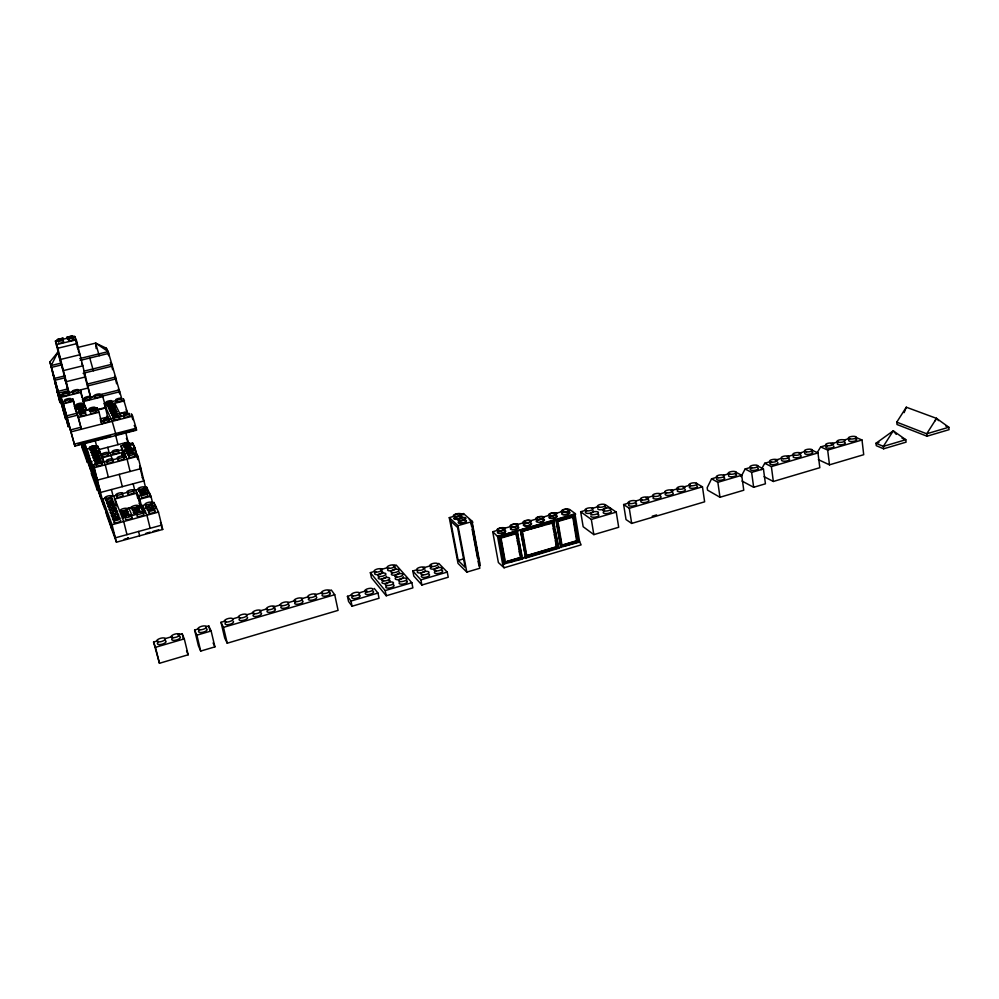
<?xml version="1.0" encoding="UTF-8"?>
<svg xmlns="http://www.w3.org/2000/svg" width="999" height="999" viewBox="0 0 999 999"><rect width="100%" height="100%" fill="white"/><g stroke="black" fill="none" stroke-linecap="round" stroke-linejoin="round"><path stroke-width="1.5" d="M67.707 338.798L73.214 337.912M63.474 340.197L62.512 339.885M58.466 343.007C59.116 344.156 66.034 342.033 63.237 341.596M57.992 341.134C68.194 341.046 60.976 337.55 58.204 341.608M904.145 412.624L906.293 407.217L936.538 418.381L948.813 427.247L949.05 429.67L926.972 436.213L897.027 424.513L896.777 422.152L906.293 407.217M61.264 364.997L60.802 363.174L51.236 365.509L57.792 352.285L60.177 357.317M717.494 477.085L711.575 478.821L707.18 487.674L707.529 490.134L719.992 497.265L743.768 490.222L741.708 475.299L735.264 471.89M741.083 476.648L745.117 469.006L750.986 467.295M761.226 469.655L764.722 463.274L769.205 461.963M816.795 453.346L820.654 446.915L826.585 445.179M83.429 444.98L81.93 447.352L87.263 462.175L89.972 461.476M87.263 462.175L88.624 459.215M91.234 473.239L97.29 490.097L98.726 486.9M938.66 420.616L936.538 418.381L926.71 433.791L926.972 436.213M934.877 420.954L936.538 418.381M549.85 516.958L549.675 517.207A3.484 1.249 -9.3 0 0 549.9 517.832M57.318 392.108L60.027 402.684L49.95 361.888L57.792 352.285L60.802 363.174M72.89 338.074L73.489 337.562L67.657 338.773M67.944 338.611L67.383 339.111L68.382 339.273M94.43 459.552L94.168 459.727A3.347 0.862 -14.2 0 0 95.055 460.576M68.831 340.259C66.446 342.482 77.51 339.111 72.29 339.323M97.964 456.993L98.589 456.693A3.322 0.849 -14.1 0 0 98.139 455.569M652.21 516.221L656.655 514.91M417.12 569.692L412.799 570.966L413.811 576.048L421.903 585.014L448.239 577.222L447.24 572.077L438.748 563.349M374.662 571.378L370.354 572.639L371.403 577.659L386.226 595.766L412.874 587.874L411.85 582.704L396.216 565.097L393.344 565.933M453.546 516.421L449.275 517.644L458.029 563.411L466.82 572.102L479.82 568.256L471.303 522.827L472.602 522.452L472.427 521.478L463.499 513.573L460.651 514.398M157.842 640.771L153.559 642.032L159.453 663.286L188.174 654.782L184.291 638.861L182.13 633.666L177.847 634.927M198.838 628.783L194.605 630.019L198.414 645.791L200.712 651.073L214.91 646.865L211.126 630.993L208.729 625.886L205.906 626.71M225.474 620.991L220.991 622.302L224.713 638.024L227.235 643.206L338.087 610.377L334.727 594.717L331.318 590.034L328.346 590.909M351.91 594.992L347.452 596.316L348.551 601.473L352.085 606.231L379.046 598.251L377.972 593.056L374.238 588.423M586.438 510.077L580.656 511.763L583.166 526.723L593.843 534.627L618.693 527.272L616.246 512.112L605.219 504.595M629.557 502.809L623.626 504.545L626.023 519.555L631.68 523.426L704.632 501.81L702.459 486.813L696.278 483.291M742.032 481.056L753.658 487.287L765.434 483.803L763.436 468.918L756.855 465.571M764.11 476.685L773.338 481.468L819.817 467.694L817.981 452.922L811.026 449.725M818.331 459.64L829.482 464.835L863.71 454.695L862.012 439.997L855.968 437.45M883.628 448.801L906.056 442.157L905.793 439.722L893.256 430.831L875.986 443.269L876.26 445.679L883.628 448.801L883.353 446.353L893.256 430.831L896.265 434.353M506.206 561.638L520.317 557.442L521.066 558.091L505.032 562.262L520.566 557.667L516.158 533.129L500.536 537.687M557.192 547.377L556.406 546.753L526.123 555.731L526.873 556.368L557.192 547.377L552.959 522.927L552.185 522.327L552.709 525.387M562.737 544.88L576.585 540.771L577.385 541.396L562.137 545.916L557.929 521.478L573.264 516.995L577.385 541.396M526.373 555.943L556.668 546.965L552.447 522.527M576.848 540.983L561.613 545.491L560.039 536.338M521.428 558.229L525.924 556.905M575.486 514.323L575.374 513.673L497.564 536.5L575.486 514.323L574.949 513.936L579.595 541.508L581.106 544.88L504.095 567.782L502.672 564.323L522.589 558.99L517.22 531.443L518.568 538.985M509.465 562.312L513.673 561.063M516.483 560.227L520.691 558.978M550.699 550.074L522.09 558.566L522.589 558.99M553.683 549.188L578.871 542.295L573.788 514.947L574.537 519.43M563.311 546.341L579.595 541.508M525.811 558.041L520.467 530.506L525.811 558.041L558.691 548.276L553.496 520.866L554.532 526.86M359.353 592.807L366.795 590.621M878.958 442.382L875.986 443.269L883.353 446.353L905.793 439.722L902.035 438.211M412.799 570.966L420.879 579.857L447.24 572.077M370.354 572.639L385.164 590.584L411.85 582.704M347.452 596.316L350.986 601.036L377.972 593.056M478.996 565.896L480.294 565.521L472.34 523.014L471.029 523.401L471.603 526.436M164.985 638.686L172.128 636.6M232.929 618.818L238.886 617.07M246.341 614.885L253.796 612.712M259.765 610.963L267.22 608.791M273.177 607.042L280.632 604.857M288.087 602.684L295.542 600.499M301.511 598.751L307.467 597.015M314.922 594.83L322.377 592.644M635.489 501.073L641.42 499.338M645.866 498.039L653.284 495.866M659.215 494.13L665.147 492.395M671.078 490.659L678.496 488.499M682.941 487.187L690.359 485.027M723.426 475.349L729.345 473.613M775.174 460.214L781.156 458.466M787.125 456.718L793.094 454.97M799.075 453.221L805.044 451.473M831.031 443.881L836.962 442.145M844.38 439.972L848.825 438.673M422.889 568.006L431.543 565.471M153.559 642.032L155.469 647.315L184.291 638.861M194.605 630.019L196.865 635.164L211.126 630.993M220.991 622.302L223.489 627.36L334.727 594.717M580.656 511.763L591.321 519.43L616.246 512.112M623.626 504.545L629.283 508.291L702.459 486.813M711.575 478.821L717.856 482.305L741.708 475.299M745.117 469.006L751.635 472.39L763.436 468.918M764.722 463.274L771.378 466.595L817.981 452.922M820.654 446.915L827.671 450.074L862.012 439.997M458.166 560.476L465.197 567.382L457.604 527.484L450.636 521.066L458.166 560.476L463.873 558.803M504.095 567.782L498.389 562.549L492.719 531.73L498.626 530.019M504.532 528.296L510.439 526.585M516.358 524.862L523.738 522.727M529.645 521.003L535.551 519.293M542.944 517.145L548.851 515.422M556.231 513.274L562.137 511.563M380.419 569.705L387.6 567.607M592.22 508.391L598.001 506.705M503.971 563.936L498.988 536.763L517.707 531.855M520.954 530.906L554.02 521.266M560.551 547.152L555.906 520.167L574.313 515.334M522.539 534.49L521.99 531.418L543.743 525.074M546.64 524.225L550.998 522.952M558.803 520.679L571.341 517.007M521.066 558.091L516.645 533.541L501.011 538.099L505.506 562.699M521.99 531.418L552.959 522.927M449.275 517.644L457.992 525.624L472.427 521.478M462.387 514.91L463.673 514.535L463.499 513.573M124.213 539.285L128.496 538.099M145.941 533.316L150.187 532.142M153.022 531.368L158.691 529.807M105.419 498.226L102.66 498.963L106.843 515.559L116.433 542.195L162.712 529.47L158.491 512.087L153.908 502.435L151.086 503.196M122.402 518.194L125.287 517.407M131.056 515.846L136.826 514.285M142.595 512.724L145.467 511.938M102.66 498.963L112.038 524.725L158.491 512.087M127.373 508.354L131.781 507.167M126.885 509.178L132.78 507.592M137.2 506.393L140.135 505.606L137.063 493.106L114.91 499.038L116.658 506.006M144.343 512.599L142.595 505.482L145.417 504.72M146.865 507.917L144.018 508.691L145.08 512.986M110.951 496.74L116.658 495.217M122.527 493.656L126.923 492.47M132.805 490.909L138.474 489.385M143.943 487.924L146.678 487.2L150.961 496.203L152.672 503.234M141.196 495.392L138.424 496.141L141.508 508.716M146.741 493.906L149.513 493.169L150.537 497.352M137.775 498.401L135.739 490.122L139.798 499.213L150.961 496.203M97.29 490.097L100.175 489.335M95.742 481.618L96.816 481.343M96.141 482.729L97.215 482.442M97.365 483.166L96.291 483.454L90.897 462.112M98.476 485.876L97.39 486.176L91.084 461.6M92.77 470.267L91.721 470.541L97.752 487.475L98.839 487.187M99.463 489.522L93.244 464.922L94.281 467.707L137.924 456.281L145.604 487.712M92.919 470.979L91.871 471.253L84.54 442.844M93.344 475.024L94.405 474.75M94.555 475.474L93.506 475.749L88.199 454.77M87.363 458.516L88.387 458.254M99.75 455.532L102.71 454.757M107.155 453.608L113.074 452.06M118.956 450.537L121.903 449.762M83.367 444.53L82.38 444.78L87.7 459.74L88.724 459.465M123.901 445.192L121.016 445.954L123.389 451.136L126.036 450.387M131.369 449.001L134.028 448.314L137.924 456.281M124.875 457.167L123.376 451.086L126.324 450.374M130.707 449.225L135.102 448.076L135.29 448.838L134.228 449.113M100.774 458.129L123.064 452.31M134.278 449.612L135.34 449.338L137.787 459.615M90.709 461.6L91.796 461.326M90.872 462.35L91.945 462.075M127.273 453.034L124.588 453.733L125.262 456.443M96.628 464.011A3.397 0.887 -14.2 0 1 97.552 462.237A3.397 0.887 -14.2 0 1 101.96 462.2A3.397 0.887 -14.2 0 1 96.628 464.011L92.158 465.209L93.382 465.434M101.149 462.862L107.03 461.313M112.812 459.802L118.594 458.291M122.927 457.167L125.824 456.406M93.406 465.671L92.308 465.959L97.752 487.475M93.556 466.421L92.47 466.708L86.376 450.099M83.429 447.652L84.415 447.39M85.302 448.351L83.754 448.826L82.68 444.592M90.597 448.114L86.276 449.225L92.283 465.721M94.93 446.99L97.815 446.241L105.245 464.835L108.354 477.222M86.401 449.725L87.45 449.45M86.613 450.487L87.675 450.212M99.001 449.575L128.122 442.02L125.624 431.868M129.683 443.693L132.58 442.944L135.102 448.076M86.264 455.494L87.275 455.232M131.706 443.968L132.755 443.693L135.29 448.838M87.425 455.931L86.426 456.193L83.079 442.907M88.549 456.031L89.61 455.756M132.018 444.967L133.067 444.692M65.597 400.861L62.675 401.586L74.388 444.118L136.176 428.221L136.651 430.169L74.888 446.091L70.217 429.47M78.272 444.667L110.951 436.251M118.019 434.428L134.365 430.219M82.53 445.479L83.516 445.217M100.899 421.653L103.821 420.904M108.204 419.792L114.023 418.306M118.369 417.207L124.151 415.721M70.542 429.907L80.894 427.272L72.89 399.038L69.967 399.762M136.176 428.221L132.58 416.158L71.041 431.868L66.434 415.472M75.4 409.54L78.409 417.47L99.038 412.237L101.96 423.976L100.449 420.492M119.193 413.561L125.05 412.075M100.137 418.893L107.717 416.97M119.693 413.923L127.223 412.013L123.389 398.738L123.851 401.598M74.138 406.231L77.01 405.507M81.306 404.433L84.178 403.708L80.432 390.172L81.955 397.552M74.987 408.416L77.86 407.692M82.18 406.605L85.065 405.881L86.151 410.189M103.884 403.646L106.893 402.897M111.389 401.76L115.884 400.624M76.673 412.887L79.595 412.15M83.953 411.051L89.773 409.578M94.143 408.479L97.053 407.742L99.038 412.237M104.883 405.769L107.892 405.007M111.925 403.996L124.488 400.824M66.733 415.809L77.035 413.211M97.815 409.478L103.771 407.967M77.535 415.159L67.233 417.769L62.675 401.586M97.115 410.139L105.944 407.904L102.148 394.493L99.213 395.229M63.287 394.443L60.427 395.154L61.164 397.277L81.294 392.245M63.449 403.783L73.714 401.211M95.142 395.979L90.622 397.115L87.462 385.976L115.996 378.883L121.766 398.726M99.663 394.842L119.256 389.935M83.104 399.275L86.026 398.539M90.422 397.44L94.818 396.341M102.11 396.178L119.705 391.758L118.319 389.135M83.966 401.398L103.134 396.578M50.412 363.686L58.192 391.308L67.82 388.911L69.056 393.544M114.635 376.361L115.996 378.883L115.547 377.06L87 384.153L84.253 374.488M68.294 390.746L58.666 393.131L54.495 378.271M68.044 390.085L69.043 392.744L73.501 391.645M77.947 390.534L88.324 387.949L87.175 385.339M68.993 393.019L73.289 391.945M54.708 378.359L64.997 375.824M84.103 371.116L111.863 364.285L115.547 377.06M65.459 377.647L55.17 380.182L52.522 372.652M83.092 373.301L112.313 366.109L110.327 362.487M51.698 367.332L61.95 364.835M80.245 360.364L108.654 353.421L111.863 364.285M79.795 358.541L108.204 351.611L108.654 353.421L106.281 348.176L95.629 343.119L77.472 347.515M58.404 340.334L55.432 341.046L56.818 344.505L76.299 339.81L90.734 397.565M62.837 339.273L67.283 338.199M71.728 337.138L74.688 336.426L76.299 339.81M69.018 339.21L69.743 339.086M92.582 452.559L92.02 452.597A3.284 0.824 -14.1 0 1 91.608 451.486M99.413 458.254L99.763 458.266A3.347 0.862 -14.2 0 1 100.087 459.078M945.903 426.173L948.813 427.247L926.71 433.791L896.777 422.152M96.179 348.564L95.629 343.119L108.204 351.611L106.281 348.176M569.53 509.415L575.374 513.673M578.871 542.295L575.049 522.427M576.798 542.045L572.727 516.608M558.691 548.276L555.057 529.857M515.909 532.917L516.645 533.541M492.719 531.73L498.039 536.913M469.255 519.48L472.602 522.452M132.58 416.158L131.381 413.886L132.792 419.667M126.111 409.877L127.223 412.013M134.203 425.462L136.039 428.996M121.279 416.458L114.723 403.284L115.759 407.48M133.629 445.854L135.34 449.338M134.228 447.827L135.589 450.586M126.374 438.399L128.122 442.02M142.333 477.522L143.943 480.906L100.524 492.457L99.001 488.249M75.612 340.11L77.223 343.544L57.767 348.239L56.381 344.742M160.414 522.477L161.663 525.137L115.335 537.837L105.807 511.426M104.445 404.695L112.2 421.353L116.196 435.439M161.488 526.823L162.712 529.47M78.372 351.149L80.02 354.707L60.602 359.44L59.178 355.819M213.099 642.944L214.91 646.865M107.218 415.884L108.978 419.705M123.376 451.086L127.073 459.115L130.107 471.478M121.753 448.514L124.763 457.117M81.681 363.386L82.792 365.834L63.424 370.579L61.975 366.833M123.364 456.593L121.603 452.697L122.328 455.644M84.44 374.375L85.564 376.91L66.246 381.68L64.76 377.822L67.82 388.911M142.595 505.482L146.94 515.234L150.15 528.296M139.236 503.558L142.907 511.863L139.798 499.213M110.127 452.834L111.95 458.354M128.996 508.291L131.893 515.309M186.526 650.799L188.174 654.782M82.43 399.438L86.888 410.314M98.514 448.738L103.896 462.225M113.724 496.003L123.714 521.54L126.985 534.64M96.366 477.247L97.415 480.119L140.934 468.618L139.598 465.859L142.582 478.071M84.815 448.476L86.476 453.034M89.211 461.401L90.235 464.223M81.506 443.544L82.917 447.427L82.218 444.705M92.645 474.35L85.839 455.532L86.463 457.979M97.84 488.736L103.634 504.757M81.481 444.505L83.354 449.725M86.776 459.203L93.194 477.023M96.803 487.025L104.67 508.841L94.281 467.707M49.95 361.888L51.236 365.509M54.608 381.481L55.932 385.277L53.172 374.5M60.427 395.154L64.098 408.753L61.164 397.277M56.656 390.184L57.992 394.056L55.27 383.366M61.463 404.108L65.734 419.343L57.967 391.133M62.587 404.408L66.234 417.944L63.337 406.568M95.629 343.119L99.226 355.719M89.785 358.029L93.382 370.766M74.388 444.118L74.888 446.091M65.472 415.721L68.344 426.985L64.71 413.524M62.188 406.193L58.192 391.308M51.049 365.497L53.834 376.373M110.439 524.263L111.513 528.508M94.218 470.554L95.342 475.012M99.363 492.944L100.375 496.928M88.012 451.461L96.104 482.917M87.949 454.108L93.257 475.062M78.409 417.47L81.381 429.233M84.715 442.395L92.432 472.902M84.091 442.644L88.137 458.316L83.841 442.707M72.89 399.038L75.824 410.639M89.41 465.409L90.36 469.18M83.304 442.382L87.7 459.74M82.53 443.781L83.966 449.425M56.818 344.505L69.043 392.744M55.432 341.046L67.545 388.761M64.723 378.646L65.422 381.368M111.438 489.56L113.149 496.378M97.815 446.241L99.663 453.646M94.992 439.747L96.828 447.028M83.304 401.561L84.728 407.23M112.038 524.725L116.433 542.195M107.78 447.29L109.216 453.096M97.053 407.742L97.777 410.639M155.469 647.315L159.453 663.286M74.688 336.426L78.034 349.775M121.016 445.954L123.926 457.305M115.447 434.478L117.969 444.655M138.586 531.456L139.66 535.814M105.282 407.155L108.404 419.767M119.256 474.35L122.315 486.663M111.314 364.285L112.637 369.692M107.68 351.685L108.679 355.731M133.142 483.778L134.815 490.584M155.419 505.606L156.119 508.466M153.908 502.435L154.945 506.693M146.678 487.2L147.69 491.321M182.13 633.666L183.529 639.41M135.302 450.936L136.638 456.356M132.58 442.944L132.755 443.693M118.656 389.785L119.655 393.856M115.297 378.334L116.633 383.753M196.865 635.164L200.712 651.073M208.729 625.886L209.765 630.182M223.489 627.36L227.235 643.206M350.986 601.036L352.085 606.231M385.164 590.584L386.226 595.766M420.879 579.857L421.903 585.014M457.992 525.624L466.82 572.102M472.252 524.562L475.586 542.382M476.148 545.354L479.483 563.161M472.165 529.47L477.572 558.316M478.146 561.351L478.721 564.385M501.061 540.584L501.598 543.468M502.122 546.366L504.495 559.378M505.032 562.262L504.982 563.111M499.475 537.187L504.445 564.373M497.564 536.5L502.672 564.323M523.089 537.549L524.463 545.217M524.999 548.276L525.549 551.348M519.118 541.995L521.553 555.556M516.183 534.453L516.733 537.524M517.295 540.584L517.844 543.656M519.218 551.311L519.767 554.383M522.489 531.83L526.873 556.368M557.929 524.125L559.502 533.291M556.431 520.554L561.076 547.577M553.246 528.434L553.771 531.493M554.295 534.54L554.82 537.599M555.357 540.646L556.406 546.753M591.321 519.43L593.843 534.627M629.283 508.291L631.68 523.426M717.856 482.305L719.992 497.265M751.635 472.39L753.658 487.287M771.378 466.595L773.338 481.468M827.671 450.074L829.482 464.835M442.008 570.329A4.196 1.586 -11.2 0 1 441.358 572.514A4.196 1.586 -11.2 0 1 436.051 573.513A4.196 1.586 -11.2 0 1 434.877 571.678M438.249 566.271A4.158 1.561 -11.2 0 1 436.263 568.506A4.158 1.561 -11.2 0 1 431.118 568.943A4.158 1.561 -11.2 0 1 431.331 566.858M428.908 574.2A4.208 1.598 -11.4 0 1 427.934 576.523A4.208 1.598 -11.4 0 1 422.365 577.285A4.208 1.598 -11.4 0 1 422.377 575.087M425.237 570.092A4.171 1.573 -11.4 0 1 420.954 572.902A4.171 1.573 -11.4 0 1 417.694 571.116M833.753 446.078A4.058 1.324 -5.7 0 1 831.705 447.839A4.058 1.324 -5.7 0 1 826.648 447.902A4.058 1.324 -5.7 0 1 826.947 446.153M855.419 438.923A4.058 1.311 -5.5 0 1 856.106 440.547A4.058 1.311 -5.5 0 1 851.148 441.471A4.058 1.311 -5.5 0 1 848.763 440.172M844.729 442.457A4.058 1.324 -5.6 0 1 844.018 444.205A4.058 1.324 -5.6 0 1 838.835 444.73A4.058 1.324 -5.6 0 1 837.749 443.156M757.779 467.932A4.058 1.374 -6.6 0 1 756.805 469.78A4.058 1.374 -6.6 0 1 751.61 470.279A4.058 1.374 -6.6 0 1 750.798 468.606M95.38 411.363A3.184 0.737 -13.7 0 1 96.104 412.15A3.184 0.737 -13.7 0 1 92.37 413.349A3.184 0.737 -13.7 0 1 90.36 412.974M85.664 413.986A3.184 0.737 -13.8 0 1 85.115 415.122A3.184 0.737 -13.8 0 1 80.931 416.046A3.184 0.737 -13.8 0 1 80.757 415.072M84.59 412.662A3.172 0.724 -13.8 0 1 83.279 413.186M80.245 413.761A3.172 0.724 -13.8 0 1 79.433 413.062M84.203 411.7A3.172 0.724 -13.8 0 1 85.265 412.15M95.33 409.215A3.159 0.724 -13.7 0 1 94.818 410.077M92.732 410.814A3.159 0.724 -13.7 0 1 91.159 411.113M90.484 411.163A3.159 0.724 -13.7 0 1 90.085 410.214M78.334 391.496A3.097 0.674 -13.6 0 1 77.785 392.545A3.097 0.674 -13.6 0 1 73.714 393.431A3.097 0.674 -13.6 0 1 73.564 392.545M68.319 393.993A3.109 0.674 -13.7 0 1 67.745 395.042A3.109 0.674 -13.7 0 1 63.661 395.941A3.109 0.674 -13.7 0 1 63.524 395.042M121.441 400.05A3.009 0.687 -13.4 0 1 121.016 401.099A3.009 0.687 -13.4 0 1 117.045 401.973A3.009 0.687 -13.4 0 1 116.783 401.074M111.176 402.485A3.022 0.687 -13.5 0 1 112.013 403.134M110.377 403.883A3.022 0.687 -13.5 0 1 109.628 404.096M107.467 404.433A3.022 0.687 -13.5 0 1 106.418 404.008M100.487 395.891A3.059 0.674 -13.5 0 1 99.226 397.028A3.059 0.674 -13.5 0 1 95.442 397.739A3.059 0.674 -13.5 0 1 95.417 396.853M89.723 398.276A3.059 0.674 -13.6 0 1 90.11 399.175A3.059 0.674 -13.6 0 1 85.902 400.237A3.059 0.674 -13.6 0 1 85.527 399.338M82.418 407.242A3.134 0.712 -13.7 0 1 82.792 408.179M80.719 408.916A3.134 0.712 -13.7 0 1 79.932 409.091M78.496 409.265A3.134 0.712 -13.7 0 1 78.134 408.329M83.304 409.453A3.147 0.712 -13.8 0 1 84.116 410.139M82.393 410.926A3.147 0.712 -13.8 0 1 81.606 411.151M79.371 411.501A3.147 0.712 -13.8 0 1 78.322 411.039M82.442 405.157A3.109 0.699 -13.7 0 1 81.918 405.981M78.309 407.005A3.109 0.699 -13.7 0 1 77.285 406.131M81.543 405.057A3.109 0.699 -13.7 0 1 82.08 405.07M109.44 420.567A3.159 0.749 -13.7 0 1 108.142 421.803A3.159 0.749 -13.7 0 1 104.233 422.54A3.159 0.749 -13.7 0 1 104.183 421.553M119.231 417.882A3.159 0.749 -13.6 0 1 118.781 419.018A3.159 0.749 -13.6 0 1 114.635 419.942A3.159 0.749 -13.6 0 1 114.361 418.956M129.37 415.297A3.147 0.749 -13.5 0 1 128.946 416.421A3.147 0.749 -13.5 0 1 124.813 417.345A3.147 0.749 -13.5 0 1 124.525 416.371M70.18 400.399A3.172 0.699 -13.7 0 1 70.692 401.236A3.172 0.699 -13.7 0 1 66.621 402.385A3.172 0.699 -13.7 0 1 65.41 401.735M115.934 411.126A3.097 0.724 -13.6 0 1 115.847 412.05M113.024 412.962A3.097 0.724 -13.6 0 1 112.275 413.074M111.601 413.124A3.097 0.724 -13.6 0 1 111.151 412.187M118.494 415.684A3.134 0.737 -13.6 0 1 118.444 416.283M117.457 416.82A3.134 0.737 -13.6 0 1 116.758 417.07M114.423 417.594A3.134 0.737 -13.6 0 1 113.287 416.67M117.395 413.436A3.122 0.737 -13.6 0 1 117.345 414.023M115.659 414.81A3.122 0.737 -13.6 0 1 114.897 415.022M112.113 415.359A3.122 0.737 -13.6 0 1 112.213 414.423M114.311 408.916A3.084 0.712 -13.6 0 1 114.198 410.102M111.214 410.864A3.084 0.712 -13.6 0 1 110.102 409.99M113.137 407.929A3.059 0.699 -13.5 0 1 112.462 408.166M110.177 408.678A3.059 0.699 -13.5 0 1 108.666 408.067M113.262 406.743A3.059 0.699 -13.5 0 1 114.323 407.18M108.479 406.568A3.047 0.699 -13.5 0 1 107.43 406.143M112.213 404.607A3.047 0.699 -13.5 0 1 113.274 405.032M466.246 520.604A4.208 1.474 -10.7 0 1 464.323 522.714A4.208 1.474 -10.7 0 1 459.09 523.201A4.208 1.474 -10.7 0 1 459.215 521.253M461.338 516.371A4.171 1.449 -10.7 0 1 461.6 517.807M461.014 518.219A4.171 1.449 -10.7 0 1 456.093 519.38A4.171 1.449 -10.7 0 1 453.896 518.131M465.771 521.078A3.509 1.236 -10.7 0 1 463.436 522.727M462.549 522.939A3.509 1.236 -10.7 0 1 460.052 523.039M459.053 522.664A3.509 1.236 -10.7 0 1 458.941 522.04M460.414 521.003A3.509 1.236 -10.7 0 1 463.848 520.354M461.163 516.82A3.472 1.211 -10.7 0 1 460.989 517.794M458.141 518.956A3.472 1.211 -10.7 0 1 454.57 518.069M456.031 517.045A3.472 1.211 -10.7 0 1 459.44 516.408M96.653 450.362A3.284 0.824 -14.1 0 1 96.965 451.136M92.944 450.924A3.284 0.824 -14.1 0 1 94.593 450.499M94.992 451.91A2.735 0.687 -14.1 0 1 94.306 452.11M93.132 451.011A2.735 0.687 -14.1 0 1 94.505 450.661M96.553 450.624A2.735 0.687 -14.1 0 1 96.678 450.961M95.554 457.717A3.322 0.849 -14.1 0 1 94.743 457.842L94.031 457.879A3.322 0.849 -14.1 0 1 93.594 456.755M95.779 455.919A3.322 0.849 -14.1 0 1 97.427 455.619M95.242 459.128A3.347 0.862 -14.2 0 1 97.652 458.404M99.326 458.466A2.785 0.724 -14.2 0 1 99.588 459.14M98.077 459.877A2.785 0.724 -14.2 0 1 97.378 460.077M95.392 460.377A2.785 0.724 -14.2 0 1 94.418 460.114M96.179 458.941A2.785 0.724 -14.2 0 1 97.565 458.578M97.103 452.934A3.309 0.837 -14.1 0 1 97.54 454.046M95.367 454.87A3.309 0.837 -14.1 0 1 94.53 455.057M93.731 455.169A3.309 0.837 -14.1 0 1 92.595 454.108M95.604 453.096A3.309 0.837 -14.1 0 1 96.404 452.972M95.542 448.052A2.722 0.687 -14.1 0 1 95.467 448.613M95.105 448.851A2.722 0.687 -14.1 0 1 94.593 449.1M91.371 449.812A2.722 0.687 -14.1 0 1 90.659 449.15M93.506 448.089A2.722 0.687 -14.1 0 1 94.168 447.989M100.25 460.939A3.372 0.874 -14.2 0 1 100.699 462.1M96.091 463.311A3.372 0.874 -14.2 0 1 95.192 462.45M95.642 447.789A3.259 0.824 -14.1 0 1 94.905 449.138M92.532 449.837A3.259 0.824 -14.1 0 1 90.085 449.875A3.259 0.824 -14.1 0 1 90.622 448.913M92.77 448.114A3.259 0.824 -14.1 0 1 94.381 447.802M98.277 455.781A2.772 0.712 -14.1 0 1 98.539 456.456M95.829 456.056A2.772 0.712 -14.1 0 1 97.203 455.794M97.24 453.146A2.747 0.699 -14.1 0 1 97.502 453.808M95.317 454.732A2.747 0.699 -14.1 0 1 94.618 454.895M100.387 461.176A2.81 0.724 -14.2 0 1 100.275 462.112M98.439 462.812A2.81 0.724 -14.2 0 1 97.727 462.974M96.441 463.111A2.81 0.724 -14.2 0 1 95.954 463.086M131.331 449.862A3.322 0.862 -13.8 0 1 131.868 450.974M129.708 451.798A3.322 0.862 -13.8 0 1 128.859 451.985M127.323 452.16A3.322 0.862 -13.8 0 1 126.798 451.036M133.179 452.535A3.334 0.874 -13.8 0 1 132.53 453.933M129.296 454.77A3.334 0.874 -13.8 0 1 127.61 453.983M134.478 455.207A3.359 0.887 -13.9 0 1 134.028 456.518A3.359 0.887 -13.9 0 1 129.62 457.517A3.359 0.887 -13.9 0 1 129.296 456.368M130.082 447.302A3.297 0.849 -13.8 0 1 131.044 448.114M126.111 449.575A3.297 0.849 -13.8 0 1 125.162 448.763M126.199 448.176A3.297 0.849 -13.8 0 1 128.571 447.477M129.433 444.767A3.272 0.837 -13.8 0 1 128.784 446.116M126.411 446.815A3.272 0.837 -13.8 0 1 123.913 446.853A3.272 0.837 -13.8 0 1 124.388 445.891M126.511 445.092A3.272 0.837 -13.8 0 1 128.147 444.78M129.083 448.888A2.747 0.699 -13.8 0 1 128.409 449.088M126.436 449.388A2.747 0.699 -13.8 0 1 125.449 449.138M127.123 447.989A2.747 0.699 -13.8 0 1 128.496 447.639M130.245 447.515A2.747 0.699 -13.8 0 1 130.744 447.939M129.346 445.03A2.722 0.699 -13.8 0 1 129.321 445.591M128.958 445.829A2.722 0.699 -13.8 0 1 128.459 446.078M125.225 446.803A2.722 0.699 -13.8 0 1 124.438 446.128M127.273 445.067A2.722 0.699 -13.8 0 1 128.521 444.93M112.213 460.839A3.384 0.887 -14.1 0 1 112.7 462A3.384 0.887 -14.1 0 1 108.079 463.211A3.384 0.887 -14.1 0 1 107.592 462.05M123.651 458.029A3.372 0.887 -14 0 1 123.189 459.365A3.372 0.887 -14 0 1 118.756 460.364A3.372 0.887 -14 0 1 118.469 459.203M101.324 463.686A3.397 0.887 -14.2 0 1 101.773 464.86A3.397 0.887 -14.2 0 1 97.14 466.083A3.397 0.887 -14.2 0 1 96.691 464.897M118.369 451.685A3.209 0.824 -13.9 0 1 117.907 452.934A3.209 0.824 -13.9 0 1 113.686 453.883A3.209 0.824 -13.9 0 1 113.424 452.797M108.404 454.483A3.222 0.824 -14.1 0 1 105.794 456.243A3.222 0.824 -14.1 0 1 102.385 456.056M777.784 462.475A4.058 1.361 -6.4 0 1 775.586 464.298A4.058 1.361 -6.4 0 1 770.566 464.323A4.058 1.361 -6.4 0 1 771.041 462.525M788.386 458.553A4.058 1.361 -6.2 0 1 788.86 460.252A4.058 1.361 -6.2 0 1 783.853 461.201A4.058 1.361 -6.2 0 1 781.643 459.827M811.525 451.785A4.058 1.336 -6 0 1 812.075 453.446A4.058 1.336 -6 0 1 807.08 454.395A4.058 1.336 -6 0 1 804.807 453.047M800.636 455.382A4.058 1.349 -6.1 0 1 799.787 457.18A4.058 1.349 -6.1 0 1 794.592 457.692A4.058 1.349 -6.1 0 1 793.643 456.068M735.489 474.05A4.071 1.386 -6.8 0 1 735.801 475.811A4.071 1.386 -6.8 0 1 730.731 476.773A4.071 1.386 -6.8 0 1 728.683 475.337M723.626 477.522A4.071 1.399 -7 0 1 723.9 479.308A4.071 1.399 -7 0 1 718.83 480.257A4.071 1.399 -7 0 1 716.807 478.808M672.839 492.819A4.083 1.436 -7.7 0 1 671.603 494.767A4.083 1.436 -7.7 0 1 666.395 495.254A4.083 1.436 -7.7 0 1 665.846 493.469M696.952 485.751A4.083 1.424 -7.3 0 1 695.791 487.674A4.083 1.424 -7.3 0 1 690.596 488.161A4.083 1.424 -7.3 0 1 689.959 486.413M684.927 489.273A4.083 1.424 -7.5 0 1 683.716 491.208A4.083 1.424 -7.5 0 1 678.521 491.708A4.083 1.424 -7.5 0 1 677.921 489.935M660.701 496.366A4.083 1.436 -7.8 0 1 659.427 498.339A4.083 1.436 -7.8 0 1 654.22 498.826A4.083 1.436 -7.8 0 1 653.708 497.027M647.939 499.687A4.096 1.449 -8 0 1 647.976 501.573A4.096 1.449 -8 0 1 642.832 502.534A4.096 1.449 -8 0 1 641.033 500.986M635.701 503.271A4.096 1.461 -8.2 0 1 635.701 505.169A4.096 1.461 -8.2 0 1 630.544 506.131A4.096 1.461 -8.2 0 1 628.783 504.582M610.976 510.939A4.108 1.474 -8.5 0 1 609.54 512.962A4.108 1.474 -8.5 0 1 604.345 513.436A4.108 1.474 -8.5 0 1 603.983 511.575M598.026 514.31A4.108 1.486 -8.7 0 1 595.978 516.958A4.108 1.486 -8.7 0 1 590.809 516.033M593.181 510.764A4.083 1.461 -8.8 0 1 593.231 511.888M592.719 512.287A4.083 1.461 -8.8 0 1 587.512 513.399A4.083 1.461 -8.8 0 1 585.726 511.813M604.944 506.918A4.071 1.449 -8.6 0 1 602.934 509.502A4.071 1.449 -8.6 0 1 597.789 508.616M510.764 528.059A4.196 1.511 -9.9 0 0 512.837 529.782A4.196 1.511 -9.9 0 0 518.319 528.184L518.631 527.747A4.196 1.511 -9.9 0 0 517.907 526.71M517.957 527.809A3.496 1.261 -9.9 0 1 517.22 528.521M516.558 528.858A3.496 1.261 -9.9 0 1 511.301 529.058M514.198 526.898A3.496 1.261 -9.9 0 1 516.733 526.798M537.062 520.154A4.183 1.498 -9.5 0 0 538.174 522.24A4.183 1.498 -9.5 0 0 544.093 520.666L544.393 520.242A4.183 1.498 -9.5 0 0 544.143 519.505M556.918 515.784A4.183 1.498 -9.3 0 1 556.343 517.357A4.183 1.498 -9.3 0 1 552.509 518.481L551.473 518.518A4.183 1.498 -9.3 0 1 549.288 516.858M556.281 515.971A3.484 1.249 -9.3 0 1 555.506 517.457A3.484 1.249 -9.3 0 1 551.748 518.256L550.961 518.194A3.484 1.249 -9.3 0 1 550.337 518.044M551.798 515.921A3.484 1.249 -9.3 0 1 555.207 515.609M530.781 522.964A4.196 1.511 -9.7 0 1 530.169 525.112A4.196 1.511 -9.7 0 1 524.575 525.886A4.196 1.511 -9.7 0 1 524.225 523.876M504.72 531.943A3.509 1.274 -10.1 0 1 501.885 533.129A3.509 1.274 -10.1 0 1 498.751 533.066M500.387 530.869A3.509 1.274 -10.1 0 1 503.783 530.556M505.019 531.243A3.509 1.274 -10.1 0 1 504.994 531.58M569.093 511.813A4.171 1.486 -9.2 0 1 568.868 513.786A4.171 1.486 -9.2 0 1 563.611 514.772A4.171 1.486 -9.2 0 1 562.012 513.149M504.97 530.481A4.208 1.523 -10.1 0 1 504.52 532.529A4.208 1.523 -10.1 0 1 499.2 533.528A4.208 1.523 -10.1 0 1 497.814 531.83M543.718 519.98A3.484 1.249 -9.5 0 1 540.696 521.828M536.875 521.266A3.484 1.249 -9.5 0 1 536.888 520.929M538.249 519.905A3.484 1.249 -9.5 0 1 541.658 519.268M530.856 524.05A3.496 1.261 -9.7 0 1 530.132 524.762M529.482 525.087A3.496 1.261 -9.7 0 1 526.048 525.736A3.496 1.261 -9.7 0 1 524.013 525.012M524.762 523.963A3.496 1.261 -9.7 0 1 527.971 523.026M569.005 512.262A3.472 1.236 -9.2 0 1 567.145 514.16A3.472 1.236 -9.2 0 1 562.649 514.11M565.372 512.012A3.472 1.236 -9.2 0 1 568.543 512.05M147.352 494.942A3.459 0.999 -14.2 0 1 145.529 496.965A3.459 0.999 -14.2 0 1 141.334 496.803M144.543 488.936A3.409 0.962 -14.1 0 1 144.518 490.147M143.144 490.771A3.409 0.962 -14.1 0 1 142.308 491.033M140.597 491.358A3.409 0.962 -14.1 0 1 139.273 490.134M145.317 491.87A3.434 0.987 -14.1 0 1 145.916 493.144M145.292 493.481A3.434 0.987 -14.1 0 1 143.694 494.043M141.97 494.368A3.434 0.987 -14.1 0 1 140.197 493.456M151.086 504.22A3.534 1.036 -14.2 0 1 151.074 505.919M149.425 506.505A3.534 1.036 -14.2 0 1 146.004 506.768A3.534 1.036 -14.2 0 1 146.266 505.519M153.209 507.467A3.559 1.049 -14.2 0 1 152.572 509.128M150.911 509.727A3.559 1.049 -14.2 0 1 150.012 509.94M149.138 510.064A3.559 1.049 -14.2 0 1 147.278 509.078M154.083 510.651A3.584 1.061 -14.3 0 1 154.733 512.05A3.584 1.061 -14.3 0 1 149.838 513.374A3.584 1.061 -14.3 0 1 149.213 511.975M122.54 494.817A3.434 0.974 -14.4 0 1 122.053 496.278A3.434 0.974 -14.4 0 1 117.545 497.302A3.434 0.974 -14.4 0 1 117.245 496.028M133.554 491.87A3.422 0.974 -14.2 0 1 133.104 493.319A3.422 0.974 -14.2 0 1 128.609 494.343A3.422 0.974 -14.2 0 1 128.284 493.069M131.668 516.97A3.609 1.074 -14.5 0 1 129.708 519.155A3.609 1.074 -14.5 0 1 125.399 518.943M143.219 513.836A3.596 1.074 -14.4 0 1 142.994 515.297A3.596 1.074 -14.4 0 1 138.536 516.508A3.596 1.074 -14.4 0 1 137.225 515.459M128.234 537.924A2.398 0.737 -14.7 0 1 127.647 538.111M138.399 507.542A3.447 1.011 -14.4 0 1 137.3 509.003M135.702 509.577A3.447 1.011 -14.4 0 1 132.617 509.89A3.447 1.011 -14.4 0 1 132.218 508.953M137 514.023A3.484 1.036 -14.4 0 1 134.091 513.598A3.484 1.036 -14.4 0 1 137.363 511.825A3.484 1.036 -14.4 0 1 140.847 511.95M140.222 506.905A2.273 0.662 -14.3 0 1 139.648 507.03M139.223 505.819A2.273 0.662 -14.3 0 1 139.785 505.644M126.299 510.339A3.459 1.011 -14.5 0 1 126.211 512.012M124.588 512.587A3.459 1.011 -14.5 0 1 121.279 512.837A3.459 1.011 -14.5 0 1 121.591 511.613M139.323 510.526A3.459 1.024 -14.4 0 1 139.298 511.813M137.05 512.737A3.459 1.024 -14.4 0 1 136.164 512.937M135.315 513.061A3.459 1.024 -14.4 0 1 133.541 512.1M128.184 513.548A3.472 1.024 -14.5 0 1 128.122 514.847M126.723 515.496A3.472 1.024 -14.5 0 1 124.987 515.971M124.138 516.096A3.472 1.024 -14.5 0 1 122.39 515.122M129.358 515.596A3.496 1.036 -14.5 0 1 128.908 515.946M126.636 516.87A3.496 1.036 -14.5 0 1 122.865 516.82A3.496 1.036 -14.5 0 1 125.849 514.947A3.496 1.036 -14.5 0 1 129.62 514.997M120.517 520.267A3.621 1.074 -14.7 0 1 119.068 521.953A3.621 1.074 -14.7 0 1 114.598 522.802A3.621 1.074 -14.7 0 1 114.51 521.403M118.157 516.733A3.596 1.061 -14.6 0 1 119.331 517.619A3.596 1.061 -14.6 0 1 116.359 519.093M115.447 519.305A3.596 1.061 -14.6 0 1 112.725 519.268A3.596 1.061 -14.6 0 1 113.262 518.056M117.532 513.511A3.571 1.049 -14.6 0 1 117.432 514.835M115.11 515.784A3.571 1.049 -14.6 0 1 114.198 515.996M113.337 516.121A3.571 1.049 -14.6 0 1 111.563 515.122M116.284 510.277A3.546 1.024 -14.6 0 1 115.534 511.938M112.974 512.737A3.546 1.024 -14.6 0 1 110.365 511.875M111.476 497.777A3.447 0.974 -14.5 0 1 111.376 499.025M107.405 500.249A3.447 0.974 -14.5 0 1 106.169 498.988M112.65 500.836A3.472 0.987 -14.5 0 1 112.55 502.097M111.139 502.747A3.472 0.987 -14.5 0 1 110.277 503.009M108.554 503.334A3.472 0.987 -14.5 0 1 107.318 502.06M115.484 507.217A3.521 1.011 -14.6 0 1 113.524 509.04M111.763 509.515A3.521 1.011 -14.6 0 1 109.178 508.666M114.273 504.07A3.496 0.999 -14.5 0 1 114.211 504.882M113.099 505.556A3.496 0.999 -14.5 0 1 112.325 505.869M110.577 506.343A3.496 0.999 -14.5 0 1 107.942 506.318A3.496 0.999 -14.5 0 1 108.466 505.169M113.237 503.883A3.496 0.999 -14.5 0 1 113.849 503.933M382.142 571.478A4.133 1.536 -12.1 0 1 380.744 573.876M379.77 574.225A4.133 1.536 -12.1 0 1 375.474 574.462A4.133 1.536 -12.1 0 1 375.137 572.789M395.104 567.694A4.121 1.536 -11.9 0 1 393.743 570.079M392.769 570.417A4.121 1.536 -11.9 0 1 388.486 570.666A4.121 1.536 -11.9 0 1 388.099 569.005M398.913 572.027A4.158 1.561 -11.8 0 1 398.139 574.188A4.158 1.561 -11.8 0 1 392.882 575.174A4.158 1.561 -11.8 0 1 391.858 573.351M392.807 584.602A4.233 1.611 -12 0 1 393.169 586.763A4.233 1.611 -12 0 1 387.612 588.099A4.233 1.611 -12 0 1 386.288 586.163M386.288 576.148A4.171 1.561 -12 0 1 384.14 578.409A4.171 1.561 -12 0 1 379.046 578.846A4.171 1.561 -12 0 1 379.433 576.723M407.192 581.218A4.221 1.611 -11.8 0 1 403.334 584.015A4.221 1.611 -11.8 0 1 399.175 582.729M406.056 580.706A4.221 1.611 -11.8 0 1 406.743 580.906M388.973 580.082A4.196 1.586 -12 0 1 388.236 582.767M387.25 583.116A4.196 1.586 -12 0 1 383.241 583.453A4.196 1.586 -12 0 1 382.118 582.105M403.234 576.735A4.196 1.586 -11.8 0 1 398.863 579.582A4.196 1.586 -11.8 0 1 395.679 577.772M358.916 594.942A4.271 1.636 -12.6 0 1 359.153 597.152A4.271 1.636 -12.6 0 1 353.546 598.501A4.271 1.636 -12.6 0 1 352.335 596.515M372.989 591.208A4.258 1.623 -12.3 0 1 372.103 593.481A4.258 1.623 -12.3 0 1 366.733 594.48A4.258 1.623 -12.3 0 1 365.771 592.557M330.294 593.169A4.308 1.623 -13 0 1 326.124 596.041A4.308 1.623 -13 0 1 322.165 594.692M329.245 592.619A4.308 1.623 -13 0 1 329.895 592.844M316.258 596.828A4.321 1.623 -13.2 0 1 315.172 599.15A4.321 1.623 -13.2 0 1 309.74 600.174A4.321 1.623 -13.2 0 1 308.966 598.201M301.923 600.624A4.333 1.636 -13.4 0 1 301.96 602.872A4.333 1.636 -13.4 0 1 296.266 604.233A4.333 1.636 -13.4 0 1 295.254 602.222M288.174 604.645A4.346 1.636 -13.7 0 1 288.399 606.755A4.346 1.636 -13.7 0 1 283.067 608.316A4.346 1.636 -13.7 0 1 281.006 606.743M233.154 621.178A4.408 1.661 -14.6 0 1 229.483 624.425A4.408 1.661 -14.6 0 1 225.25 623.076M247.165 617.07A4.396 1.648 -14.3 0 1 243.556 620.292A4.396 1.648 -14.3 0 1 239.285 618.968M275.362 609.253A4.358 1.648 -13.9 0 1 270.954 612.212A4.358 1.648 -13.9 0 1 267.158 610.801M274.363 608.691A4.358 1.648 -13.9 0 1 274.987 608.915M260.489 612.749A4.383 1.648 -14.1 0 1 260.614 614.897A4.383 1.648 -14.1 0 1 255.232 616.483A4.383 1.648 -14.1 0 1 253.247 614.872M206.169 628.658A4.446 1.673 -15 0 1 205.844 631.056A4.446 1.673 -15 0 1 200.012 632.454A4.446 1.673 -15 0 1 199.338 630.294M165.135 640.671A4.495 1.686 -15.6 0 1 164.935 642.956A4.495 1.686 -15.6 0 1 159.378 644.58A4.495 1.686 -15.6 0 1 157.68 642.856M179.458 636.475A4.483 1.673 -15.4 0 1 179.033 638.91A4.483 1.673 -15.4 0 1 173.164 640.322A4.483 1.673 -15.4 0 1 172.577 638.136M72.702 335.876L66.908 337.262L72.702 335.876M63.049 338.186L57.243 339.585L63.049 338.186M436.176 570.978A4.196 1.586 -11.2 0 0 442.17 568.456A4.196 1.586 -11.2 0 0 435.801 568.256A4.196 1.586 -11.2 0 0 436.176 570.978M423.002 574.862A4.208 1.598 -11.4 0 0 429.046 572.315A4.208 1.598 -11.4 0 0 422.689 572.115A4.208 1.598 -11.4 0 0 423.002 574.862M431.993 566.595A4.171 1.561 -11.2 0 0 437.949 564.098A4.171 1.561 -11.2 0 0 431.63 563.911A4.171 1.561 -11.2 0 0 431.993 566.595M418.918 570.429A4.171 1.561 -11.4 0 0 424.925 567.919A4.171 1.561 -11.4 0 0 418.618 567.732A4.171 1.561 -11.4 0 0 418.918 570.429M827.671 445.691A4.058 1.324 -5.8 0 0 833.628 443.956A4.058 1.324 -5.8 0 0 827.459 443.419A4.058 1.324 -5.8 0 0 827.671 445.691M849.687 438.886A4.058 1.299 -5.5 0 0 856.355 437.624A4.058 1.299 -5.5 0 0 851.198 436.538A4.058 1.299 -5.5 0 0 849.687 438.886M838.273 442.22A4.058 1.311 -5.6 0 0 844.954 440.959A4.058 1.311 -5.6 0 0 839.834 439.86A4.058 1.311 -5.6 0 0 838.273 442.22M751.847 467.882A4.071 1.374 -6.6 0 0 757.966 466.096A4.071 1.374 -6.6 0 0 751.947 465.484A4.071 1.374 -6.6 0 0 751.847 467.882M90.946 411.476A3.184 0.724 -13.7 0 0 95.979 409.865A3.184 0.724 -13.7 0 0 91.833 409.99A3.184 0.724 -13.7 0 0 90.946 411.476M80.644 414.086A3.197 0.724 -13.8 0 0 85.689 412.475A3.197 0.724 -13.8 0 0 81.568 412.587A3.197 0.724 -13.8 0 0 80.644 414.086M79.758 411.8A3.172 0.724 -13.8 0 0 84.778 410.202A3.172 0.724 -13.8 0 0 80.682 410.327A3.172 0.724 -13.8 0 0 79.758 411.8M89.997 409.215A3.159 0.724 -13.7 0 0 94.992 407.629A3.159 0.724 -13.7 0 0 90.884 407.754A3.159 0.724 -13.7 0 0 89.997 409.215M73.427 391.521A3.097 0.662 -13.6 0 0 78.347 389.985A3.097 0.662 -13.6 0 0 74.351 390.134A3.097 0.662 -13.6 0 0 73.427 391.521M63.374 394.018A3.109 0.662 -13.7 0 0 68.307 392.482A3.109 0.662 -13.7 0 0 64.323 392.632A3.109 0.662 -13.7 0 0 63.374 394.018M107.018 402.56A3.022 0.687 -13.5 0 0 111.776 401.036A3.022 0.687 -13.5 0 0 107.805 401.173A3.022 0.687 -13.5 0 0 107.018 402.56M116.783 400.099A3.022 0.687 -13.4 0 0 121.516 398.589A3.022 0.687 -13.4 0 0 117.545 398.726A3.022 0.687 -13.4 0 0 116.783 400.099M85.439 398.339A3.072 0.674 -13.6 0 0 90.285 396.815A3.072 0.674 -13.6 0 0 86.314 396.953A3.072 0.674 -13.6 0 0 85.439 398.339M95.355 395.854A3.059 0.674 -13.5 0 0 100.175 394.33A3.059 0.674 -13.5 0 0 96.191 394.48A3.059 0.674 -13.5 0 0 95.355 395.854M78.884 409.553A3.147 0.712 -13.7 0 0 83.866 407.967A3.147 0.712 -13.7 0 0 79.795 408.091A3.147 0.712 -13.7 0 0 78.884 409.553M78.022 407.33A3.134 0.699 -13.7 0 0 82.979 405.756A3.134 0.699 -13.7 0 0 78.933 405.894A3.134 0.699 -13.7 0 0 78.022 407.33M77.173 405.144A3.109 0.699 -13.7 0 0 82.093 403.584A3.109 0.699 -13.7 0 0 78.084 403.708A3.109 0.699 -13.7 0 0 77.173 405.144M104.146 420.591A3.159 0.749 -13.7 0 0 109.128 418.981A3.159 0.749 -13.7 0 0 104.982 419.093A3.159 0.749 -13.7 0 0 104.146 420.591M114.361 417.994A3.159 0.749 -13.6 0 0 119.318 416.383A3.159 0.749 -13.6 0 0 115.16 416.496A3.159 0.749 -13.6 0 0 114.361 417.994M124.538 415.397A3.147 0.749 -13.5 0 0 129.47 413.798A3.147 0.749 -13.5 0 0 125.312 413.911A3.147 0.749 -13.5 0 0 124.538 415.397M65.697 400.462A3.172 0.687 -13.7 0 0 70.717 398.888A3.172 0.687 -13.7 0 0 66.658 399.026A3.172 0.687 -13.7 0 0 65.697 400.462M111.139 411.213A3.097 0.724 -13.6 0 0 116.009 409.652A3.097 0.724 -13.6 0 0 111.938 409.765A3.097 0.724 -13.6 0 0 111.139 411.213M113.274 415.709A3.134 0.737 -13.6 0 0 118.194 414.11A3.134 0.737 -13.6 0 0 114.073 414.223A3.134 0.737 -13.6 0 0 113.274 415.709M112.2 413.449A3.122 0.724 -13.6 0 0 117.095 411.863A3.122 0.724 -13.6 0 0 112.999 411.988A3.122 0.724 -13.6 0 0 112.2 413.449M109.053 406.843A3.059 0.699 -13.5 0 0 113.861 405.294A3.059 0.699 -13.5 0 0 109.84 405.419A3.059 0.699 -13.5 0 0 109.053 406.843M108.029 404.682A3.047 0.699 -13.5 0 0 112.812 403.159A3.047 0.699 -13.5 0 0 108.816 403.284A3.047 0.699 -13.5 0 0 108.029 404.682M110.09 409.016A3.084 0.712 -13.5 0 0 114.922 407.455A3.084 0.712 -13.5 0 0 110.889 407.58A3.084 0.712 -13.5 0 0 110.09 409.016M455.606 516.745A4.171 1.449 -10.7 0 0 461.526 514.348A4.171 1.449 -10.7 0 0 455.144 514.273A4.171 1.449 -10.7 0 0 455.606 516.745M459.103 520.641A4.208 1.474 -10.7 0 0 465.896 518.693A4.208 1.474 -10.7 0 0 460.489 517.882A4.208 1.474 -10.7 0 0 459.103 520.641M455.906 516.471A3.484 1.211 -10.7 0 0 460.839 514.473A3.484 1.211 -10.7 0 0 455.519 514.423A3.484 1.211 -10.7 0 0 455.906 516.471M459.552 520.379A3.509 1.224 -10.7 0 0 465.209 518.756A3.509 1.224 -10.7 0 0 460.714 518.081A3.509 1.224 -10.7 0 0 459.552 520.379M91.521 450.586A3.284 0.824 -14.1 0 0 96.703 448.863A3.284 0.824 -14.1 0 0 92.432 448.926A3.284 0.824 -14.1 0 0 91.521 450.586M93.519 455.856A3.322 0.849 -14.1 0 0 98.764 454.095A3.322 0.849 -14.1 0 0 94.443 454.145A3.322 0.849 -14.1 0 0 93.519 455.856M94.543 458.541A3.347 0.862 -14.1 0 0 99.813 456.755A3.347 0.862 -14.1 0 0 95.467 456.805A3.347 0.862 -14.1 0 0 94.543 458.541M91.858 450.399A2.735 0.687 -14.1 0 0 96.179 448.963A2.735 0.687 -14.1 0 0 92.62 449.013A2.735 0.687 -14.1 0 0 91.858 450.399M92.52 453.209A3.309 0.837 -14.1 0 0 97.727 451.461A3.309 0.837 -14.1 0 0 93.431 451.523A3.309 0.837 -14.1 0 0 92.52 453.209M93.869 455.656A2.772 0.712 -14.1 0 0 98.239 454.195A2.772 0.712 -14.1 0 0 94.63 454.233A2.772 0.712 -14.1 0 0 93.869 455.656M90.884 447.827A2.722 0.674 -14.1 0 0 95.167 446.391A2.722 0.674 -14.1 0 0 91.633 446.453A2.722 0.674 -14.1 0 0 90.884 447.827M90.547 448.014A3.259 0.812 -14.1 0 0 95.692 446.303A3.259 0.812 -14.1 0 0 91.458 446.366A3.259 0.812 -14.1 0 0 90.547 448.014M95.579 461.251A3.372 0.874 -14.2 0 0 100.887 459.465A3.372 0.874 -14.2 0 0 96.503 459.503A3.372 0.874 -14.2 0 0 95.579 461.251M95.929 461.051A2.81 0.724 -14.2 0 0 100.35 459.565A2.81 0.724 -14.2 0 0 96.691 459.602A2.81 0.724 -14.2 0 0 95.929 461.051M92.857 453.009A2.76 0.699 -14.1 0 0 97.203 451.56A2.76 0.699 -14.1 0 0 93.619 451.61A2.76 0.699 -14.1 0 0 92.857 453.009M94.893 458.341A2.785 0.712 -14.1 0 0 99.288 456.855A2.785 0.712 -14.1 0 0 95.654 456.905A2.785 0.712 -14.1 0 0 94.893 458.341M126.836 450.124A3.322 0.849 -13.8 0 0 132.018 448.376A3.322 0.849 -13.8 0 0 127.635 448.439A3.322 0.849 -13.8 0 0 126.836 450.124M129.333 455.457A3.359 0.874 -13.8 0 0 134.59 453.671A3.359 0.874 -13.8 0 0 130.132 453.733A3.359 0.874 -13.8 0 0 129.333 455.457M128.072 452.772A3.334 0.862 -13.8 0 0 133.292 451.011A3.334 0.862 -13.8 0 0 128.871 451.061A3.334 0.862 -13.8 0 0 128.072 452.772M124.4 444.93A3.272 0.837 -13.8 0 0 129.52 443.206A3.272 0.837 -13.8 0 0 125.2 443.281A3.272 0.837 -13.8 0 0 124.4 444.93M125.612 447.515A3.297 0.837 -13.8 0 0 130.769 445.779A3.297 0.837 -13.8 0 0 126.411 445.841A3.297 0.837 -13.8 0 0 125.612 447.515M124.725 444.742A2.735 0.687 -13.8 0 0 128.996 443.306A2.735 0.687 -13.8 0 0 125.387 443.369A2.735 0.687 -13.8 0 0 124.725 444.742M125.936 447.315A2.747 0.699 -13.8 0 0 130.232 445.879A2.747 0.699 -13.8 0 0 126.611 445.929A2.747 0.699 -13.8 0 0 125.936 447.315M118.469 458.304A3.372 0.874 -14 0 0 123.751 456.506A3.372 0.874 -14 0 0 119.306 456.555A3.372 0.874 -14 0 0 118.469 458.304M107.567 461.151A3.384 0.874 -14.1 0 0 112.875 459.353A3.384 0.874 -14.1 0 0 108.454 459.39A3.384 0.874 -14.1 0 0 107.567 461.151M113.411 451.91A3.209 0.824 -13.9 0 0 118.456 450.212A3.209 0.824 -13.9 0 0 114.223 450.274A3.209 0.824 -13.9 0 0 113.411 451.91M103.009 454.62A3.222 0.824 -14 0 0 108.079 452.909A3.222 0.824 -14 0 0 103.859 452.972A3.222 0.824 -14 0 0 103.009 454.62M771.54 462.125A4.058 1.361 -6.4 0 0 777.597 460.339A4.058 1.361 -6.4 0 0 771.54 459.752A4.058 1.361 -6.4 0 0 771.54 462.125M783.228 458.703A4.058 1.349 -6.2 0 0 789.272 456.93A4.058 1.349 -6.2 0 0 783.191 456.356A4.058 1.349 -6.2 0 0 783.228 458.703M794.867 455.294A4.058 1.349 -6.1 0 0 800.886 453.534A4.058 1.349 -6.1 0 0 794.779 452.972A4.058 1.349 -6.1 0 0 794.867 455.294M806.468 451.898A4.058 1.336 -6 0 0 812.449 450.149A4.058 1.336 -6 0 0 806.33 449.587A4.058 1.336 -6 0 0 806.468 451.898M730.094 474.25A4.071 1.386 -6.9 0 0 736.251 472.44A4.071 1.386 -6.9 0 0 730.269 471.815A4.071 1.386 -6.9 0 0 730.094 474.25M718.169 477.734A4.071 1.399 -7 0 0 724.362 475.924A4.071 1.399 -7 0 0 718.406 475.287A4.071 1.399 -7 0 0 718.169 477.734M666.57 492.844A4.083 1.424 -7.7 0 0 672.864 490.996A4.083 1.424 -7.7 0 0 667.032 490.297A4.083 1.424 -7.7 0 0 666.57 492.844M690.784 485.751A4.083 1.411 -7.4 0 0 697.027 483.916A4.083 1.411 -7.4 0 0 691.133 483.254A4.083 1.411 -7.4 0 0 690.784 485.751M678.708 489.285A4.083 1.424 -7.5 0 0 684.977 487.45A4.083 1.424 -7.5 0 0 679.108 486.763A4.083 1.424 -7.5 0 0 678.708 489.285M642.145 499.987A4.096 1.449 -8 0 0 648.501 498.126A4.096 1.449 -8 0 0 642.707 497.402A4.096 1.449 -8 0 0 642.145 499.987M629.857 503.583A4.096 1.449 -8.2 0 0 636.238 501.71A4.096 1.449 -8.2 0 0 630.469 500.986A4.096 1.449 -8.2 0 0 629.857 503.583M654.382 496.403A4.096 1.436 -7.9 0 0 660.714 494.555A4.096 1.436 -7.9 0 0 654.894 493.843A4.096 1.436 -7.9 0 0 654.382 496.403M604.47 511.013A4.108 1.461 -8.5 0 0 610.901 509.128A4.108 1.461 -8.5 0 0 605.194 508.366A4.108 1.461 -8.5 0 0 604.47 511.013M592.02 514.66A4.121 1.474 -8.7 0 0 598.476 512.762A4.121 1.474 -8.7 0 0 592.794 511.988A4.121 1.474 -8.7 0 0 592.02 514.66M586.65 510.839A4.083 1.449 -8.8 0 0 593.069 508.966A4.083 1.449 -8.8 0 0 587.449 508.216A4.083 1.449 -8.8 0 0 586.65 510.839M599.013 507.23A4.071 1.449 -8.6 0 0 605.406 505.369A4.071 1.449 -8.6 0 0 599.762 504.62A4.071 1.449 -8.6 0 0 599.013 507.23M511.451 527.122A4.208 1.511 -9.9 0 0 518.169 525.162A4.208 1.511 -9.9 0 0 512.599 524.325A4.208 1.511 -9.9 0 0 511.451 527.122M537.275 519.605A4.183 1.498 -9.5 0 0 543.943 517.669A4.183 1.498 -9.5 0 0 538.311 516.858A4.183 1.498 -9.5 0 0 537.275 519.605M550.112 515.871A4.183 1.486 -9.3 0 0 556.743 513.948A4.183 1.486 -9.3 0 0 551.086 513.161A4.183 1.486 -9.3 0 0 550.112 515.871M511.888 526.848A3.509 1.261 -9.9 0 0 517.482 525.224A3.509 1.261 -9.9 0 0 512.849 524.525A3.509 1.261 -9.9 0 0 511.888 526.848M524.4 523.351A4.196 1.498 -9.7 0 0 531.081 521.403A4.196 1.498 -9.7 0 0 525.486 520.591A4.196 1.498 -9.7 0 0 524.4 523.351M537.712 519.343A3.496 1.249 -9.5 0 0 543.256 517.732A3.496 1.249 -9.5 0 0 538.573 517.057A3.496 1.249 -9.5 0 0 537.712 519.343M498.888 530.631A3.509 1.261 -10.1 0 0 504.52 528.995A3.509 1.261 -10.1 0 0 499.9 528.284A3.509 1.261 -10.1 0 0 498.888 530.631M498.451 530.894A4.208 1.511 -10.1 0 0 505.194 528.933A4.208 1.511 -10.1 0 0 499.662 528.084A4.208 1.511 -10.1 0 0 498.451 530.894M562.887 512.162A4.171 1.486 -9.2 0 0 569.48 510.239A4.171 1.486 -9.2 0 0 563.798 509.465A4.171 1.486 -9.2 0 0 562.887 512.162M563.299 511.9A3.484 1.236 -9.2 0 0 568.793 510.302A3.484 1.236 -9.2 0 0 564.06 509.652A3.484 1.236 -9.2 0 0 563.299 511.9M524.825 523.089A3.496 1.249 -9.7 0 0 530.394 521.466A3.496 1.249 -9.7 0 0 525.736 520.779A3.496 1.249 -9.7 0 0 524.825 523.089M550.524 515.621A3.484 1.236 -9.3 0 0 556.056 514.01A3.484 1.236 -9.3 0 0 551.348 513.349A3.484 1.236 -9.3 0 0 550.524 515.621M142.095 495.354A3.459 0.987 -14.1 0 0 147.49 493.444A3.459 0.987 -14.1 0 0 142.882 493.419A3.459 0.987 -14.1 0 0 142.095 495.354M140.709 492.307A3.434 0.974 -14.1 0 0 146.079 490.422A3.434 0.974 -14.1 0 0 141.496 490.409A3.434 0.974 -14.1 0 0 140.709 492.307M139.348 489.31A3.422 0.962 -14.1 0 0 144.68 487.437A3.422 0.962 -14.1 0 0 140.135 487.437A3.422 0.962 -14.1 0 0 139.348 489.31M146.366 504.72A3.534 1.036 -14.2 0 0 151.873 502.759A3.534 1.036 -14.2 0 0 147.153 502.722A3.534 1.036 -14.2 0 0 146.366 504.72M149.313 511.201A3.584 1.061 -14.2 0 0 154.895 509.19A3.584 1.061 -14.2 0 0 150.1 509.14A3.584 1.061 -14.2 0 0 149.313 511.201M147.827 507.942A3.559 1.049 -14.2 0 0 153.371 505.944A3.559 1.049 -14.2 0 0 148.614 505.906A3.559 1.049 -14.2 0 0 147.827 507.942M128.322 492.257A3.422 0.962 -14.2 0 0 133.679 490.384A3.422 0.962 -14.2 0 0 129.133 490.372A3.422 0.962 -14.2 0 0 128.322 492.257M117.245 495.217A3.434 0.962 -14.3 0 0 122.627 493.331A3.434 0.962 -14.3 0 0 118.107 493.319A3.434 0.962 -14.3 0 0 117.245 495.217M137.75 514.335A3.596 1.061 -14.4 0 0 143.357 512.312A3.596 1.061 -14.4 0 0 138.574 512.262A3.596 1.061 -14.4 0 0 137.75 514.335M126.149 517.482A3.609 1.061 -14.5 0 0 131.781 515.459A3.609 1.061 -14.5 0 0 127.023 515.397A3.609 1.061 -14.5 0 0 126.149 517.482M132.717 507.854A3.447 0.999 -14.3 0 0 138.087 505.931A3.447 0.999 -14.3 0 0 133.529 505.894A3.447 0.999 -14.3 0 0 132.717 507.854M121.603 510.851A3.459 1.011 -14.5 0 0 127.01 508.928A3.459 1.011 -14.5 0 0 122.452 508.878A3.459 1.011 -14.5 0 0 121.603 510.851M134.053 511.001A3.472 1.011 -14.4 0 0 139.46 509.065A3.472 1.011 -14.4 0 0 134.853 509.015A3.472 1.011 -14.4 0 0 134.053 511.001M122.865 514.023A3.484 1.024 -14.5 0 0 128.297 512.075A3.484 1.024 -14.5 0 0 123.714 512.025A3.484 1.024 -14.5 0 0 122.865 514.023M114.498 520.641A3.621 1.074 -14.6 0 0 120.167 518.606A3.621 1.074 -14.6 0 0 115.409 518.543A3.621 1.074 -14.6 0 0 114.498 520.641M113.249 517.295A3.596 1.049 -14.6 0 0 118.881 515.284A3.596 1.049 -14.6 0 0 114.173 515.222A3.596 1.049 -14.6 0 0 113.249 517.295M112.025 513.998A3.571 1.036 -14.6 0 0 117.62 512A3.571 1.036 -14.6 0 0 112.937 511.95A3.571 1.036 -14.6 0 0 112.025 513.998M110.814 510.751A3.546 1.024 -14.6 0 0 116.371 508.778A3.546 1.024 -14.6 0 0 111.726 508.728A3.546 1.024 -14.6 0 0 110.814 510.751M107.28 501.261A3.472 0.987 -14.5 0 0 112.737 499.35A3.472 0.987 -14.5 0 0 108.192 499.325A3.472 0.987 -14.5 0 0 107.28 501.261M106.144 498.189A3.447 0.974 -14.5 0 0 111.551 496.291A3.447 0.974 -14.5 0 0 107.043 496.266A3.447 0.974 -14.5 0 0 106.144 498.189M109.615 507.542A3.521 1.011 -14.5 0 0 115.147 505.594A3.521 1.011 -14.5 0 0 110.527 505.544A3.521 1.011 -14.5 0 0 109.615 507.542M108.441 504.383A3.496 0.999 -14.5 0 0 113.923 502.447A3.496 0.999 -14.5 0 0 109.353 502.41A3.496 0.999 -14.5 0 0 108.441 504.383M389.185 568.319A4.121 1.523 -11.9 0 0 395.179 565.846A4.121 1.523 -11.9 0 0 389.023 565.659A4.121 1.523 -11.9 0 0 389.185 568.319M376.173 572.115A4.133 1.536 -12.1 0 0 382.205 569.63A4.133 1.536 -12.1 0 0 376.061 569.43A4.133 1.536 -12.1 0 0 376.173 572.115M392.969 572.677A4.158 1.548 -11.8 0 0 399.001 570.167A4.158 1.548 -11.8 0 0 392.794 569.967A4.158 1.548 -11.8 0 0 392.969 572.677M379.845 576.51A4.171 1.561 -12 0 0 385.926 573.988A4.171 1.561 -12 0 0 379.732 573.788A4.171 1.561 -12 0 0 379.845 576.51M387.4 585.526A4.233 1.611 -12 0 0 393.556 582.941A4.233 1.611 -12 0 0 387.237 582.717A4.233 1.611 -12 0 0 387.4 585.526M396.815 577.097A4.196 1.573 -11.8 0 0 402.884 574.562A4.196 1.573 -11.8 0 0 396.615 574.363A4.196 1.573 -11.8 0 0 396.815 577.097M383.591 580.981A4.208 1.586 -12 0 0 389.71 578.433A4.208 1.586 -12 0 0 383.454 578.221A4.208 1.586 -12 0 0 383.591 580.981M400.724 581.605A4.233 1.598 -11.8 0 0 406.843 579.033A4.233 1.598 -11.8 0 0 400.512 578.821A4.233 1.598 -11.8 0 0 400.724 581.605M366.808 591.945A4.258 1.623 -12.3 0 0 373.039 589.335A4.258 1.623 -12.3 0 0 366.745 589.098A4.258 1.623 -12.3 0 0 366.808 591.945M353.321 595.916A4.271 1.623 -12.5 0 0 359.59 593.294A4.271 1.623 -12.5 0 0 353.309 593.044A4.271 1.623 -12.5 0 0 353.321 595.916M323.476 593.593A4.308 1.611 -13 0 0 329.857 590.958A4.308 1.611 -13 0 0 323.614 590.709A4.308 1.611 -13 0 0 323.476 593.593M309.765 597.602A4.321 1.623 -13.2 0 0 316.196 594.954A4.321 1.623 -13.2 0 0 309.965 594.692A4.321 1.623 -13.2 0 0 309.765 597.602M296.004 601.635A4.333 1.623 -13.4 0 0 302.485 598.963A4.333 1.623 -13.4 0 0 296.266 598.701A4.333 1.623 -13.4 0 0 296.004 601.635M282.168 605.681A4.346 1.636 -13.6 0 0 288.699 602.996A4.346 1.636 -13.6 0 0 282.505 602.722A4.346 1.636 -13.6 0 0 282.168 605.681M240.309 617.944A4.396 1.648 -14.3 0 0 246.965 615.209A4.396 1.648 -14.3 0 0 240.834 614.897A4.396 1.648 -14.3 0 0 240.309 617.944M226.224 622.065A4.408 1.648 -14.5 0 0 232.929 619.318A4.408 1.648 -14.5 0 0 226.81 618.993A4.408 1.648 -14.5 0 0 226.224 622.065M268.281 609.752A4.358 1.636 -13.9 0 0 274.85 607.055A4.358 1.636 -13.9 0 0 268.681 606.768A4.358 1.636 -13.9 0 0 268.281 609.752M254.32 613.836A4.383 1.648 -14.1 0 0 260.939 611.126A4.383 1.648 -14.1 0 0 254.782 610.826A4.383 1.648 -14.1 0 0 254.32 613.836M199.688 629.832A4.446 1.661 -15 0 0 206.493 627.047A4.446 1.661 -15 0 0 200.412 626.71A4.446 1.661 -15 0 0 199.688 629.832M172.815 637.687A4.483 1.673 -15.4 0 0 179.72 634.889A4.483 1.673 -15.4 0 0 173.676 634.527A4.483 1.673 -15.4 0 0 172.815 637.687M158.416 641.907A4.495 1.673 -15.6 0 0 165.372 639.085A4.495 1.673 -15.6 0 0 159.34 638.711A4.495 1.673 -15.6 0 0 158.416 641.907"/></g></svg>
